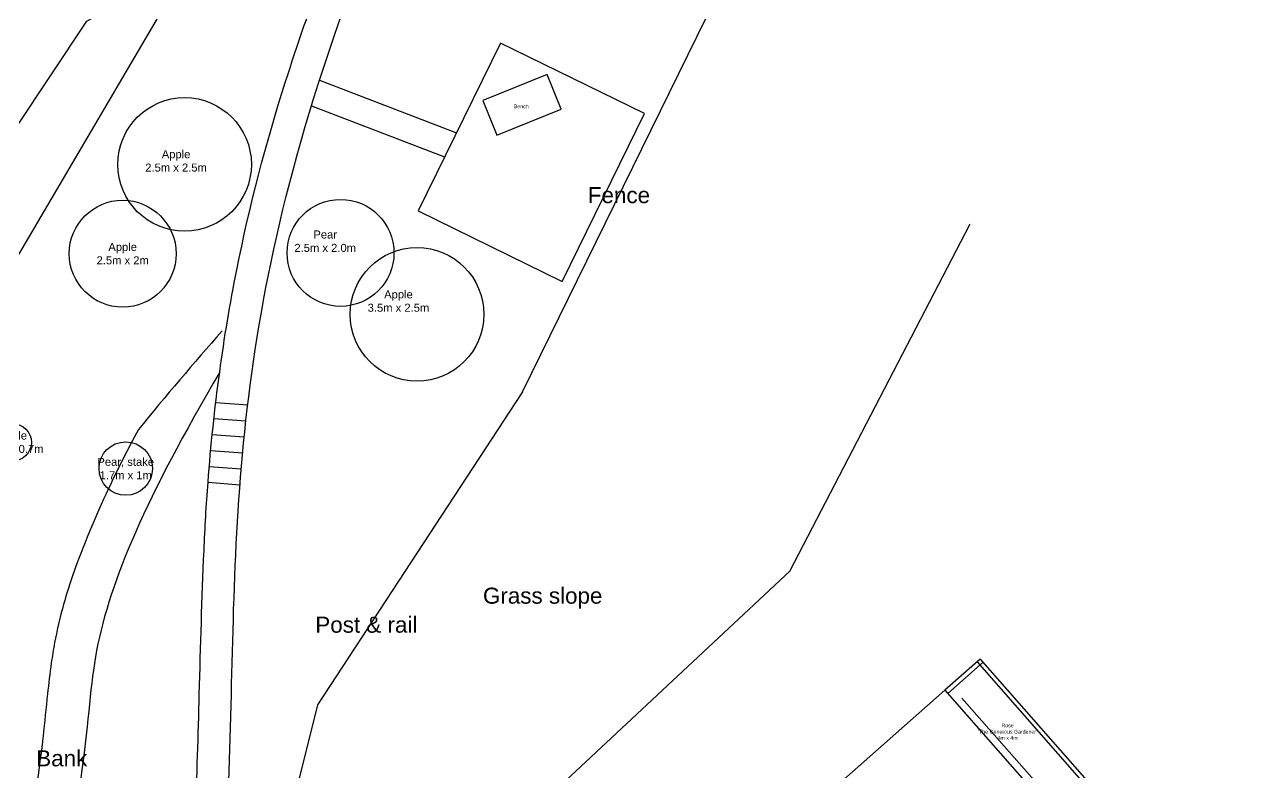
# Model space of a CAD drawing. Header units: metres. Extents: x 0 to 134, y 7 to 109.
# Drawn here: x 56.31 to 79.36, y 60.74 to 74.73 of the extents above; entities that cross this region are included whole.
import ezdxf

# ---------------------------------------------------------------- set-up
doc = ezdxf.new("R2010")
doc.units = ezdxf.units.M
for name, color, linetype, lineweight, true_color in [('Areas', 2, 'Continuous', 25, 0xffff00), ('Plant - Shrub', 3, 'Continuous', 25, 0x00ff00), ('Trees & shrubs', 3, 'Continuous', 0, 0x00ff00)]:
    doc.layers.add(name, color=color, linetype=linetype, lineweight=lineweight, true_color=true_color)
for name, color, linetype, true_color in [('Borders', 6, 'Continuous', 0xff00ff), ('Buildings', 30, 'Continuous', 0xff7f00), ('Forest Garden', 96, 'Continuous', 0x008000), ('Patio', 9, 'Continuous', 0xc0c0c0), ('Plants', 96, 'Continuous', 0x008000)]:
    doc.layers.add(name, color=color, linetype=linetype, true_color=true_color)
doc.styles.add('textstyle124', font='')
doc.styles.add('textstyle127', font='')
doc.styles.add('textstyle138', font='')
doc.styles.add('textstyle139', font='')
doc.styles.add('textstyle140', font='')
doc.styles.add('textstyle141', font='')
doc.styles.add('textstyle142', font='')
doc.styles.add('textstyle143', font='')
doc.styles.add('textstyle145', font='')
doc.styles.add('textstyle146', font='')
doc.styles.add('textstyle147', font='')
doc.styles.add('textstyle148', font='')
doc.styles.get('textstyle124').set_extended_font_data('Arial')
doc.styles.get('textstyle127').set_extended_font_data('Arial')
doc.styles.get('textstyle138').set_extended_font_data('Arial')
doc.styles.get('textstyle139').set_extended_font_data('Arial')
doc.styles.get('textstyle140').set_extended_font_data('Arial')
doc.styles.get('textstyle141').set_extended_font_data('Arial')
doc.styles.get('textstyle142').set_extended_font_data('Arial')
doc.styles.get('textstyle143').set_extended_font_data('Arial')
doc.styles.get('textstyle145').set_extended_font_data('Arial')
doc.styles.get('textstyle146').set_extended_font_data('Arial')
doc.styles.get('textstyle147').set_extended_font_data('Arial')
doc.styles.get('textstyle148').set_extended_font_data('Arial')

# ---------------------------------------------------------------- blocks, each defined once
blk = doc.blocks.new('Bench')
at = {"layer": 'Patio', "flags": 128}
blk.add_lwpolyline([(-0.65, -0.35), (0.65, -0.35), (0.65, 0.35), (-0.65, 0.35)], close=True, dxfattribs=at)

msp = doc.modelspace()

# ---------------------------------------------------------------- linework, layer by layer
at = {"layer": 'Areas', "flags": 128}
msp.add_lwpolyline([(51.433, 65.718), (57.472, 74.793), (62.701, 77.735), (63.941, 81.363), (59, 86), (29.821, 64.474), (47, 43), (55.661, 51.221), (56.338, 55.872)], close=True, dxfattribs=at)
at = {"layer": 'Borders'}
for p, q in [((65.62, 67.857), (69.233, 75.218)), ((70.625, 64.502), (74, 71)), ((63.059, 57.442), (70.625, 64.502)), ((74.188, 62.858), (73.527, 62.277)), ((74.241, 62.798), (73.58, 62.217)), ((74.128, 62.805), (79.296, 56.928)), ((74.188, 62.858), (79.356, 56.981))]:
    msp.add_line(p, q, dxfattribs=at)
at = {"layer": 'Borders', "color": 30, "true_color": 0xff7f00}
for p, q in [((65.62, 67.857), (61.786, 62.001)), ((61.786, 62.001), (59.989, 54.822))]:
    msp.add_line(p, q, dxfattribs=at)
at = {"layer": 'Buildings'}
for p, q in [((61.824, 73.691), (64.386, 72.705)), ((61.674, 73.213), (64.165, 72.255)), ((65.085, 54.837), (73.527, 62.277)), ((73.527, 62.277), (78.695, 56.4))]:
    msp.add_line(p, q, dxfattribs=at)
at = {"layer": 'Buildings', "flags": 128}
msp.add_lwpolyline([(66.362, 69.922), (67.904, 73.064), (65.211, 74.386), (63.669, 71.244)], close=True, dxfattribs=at)
at = {"layer": 'Forest Garden'}
for p, q in [((59.883, 67.659), (60.48, 67.613)), ((59.848, 67.361), (60.446, 67.315)), ((59.817, 67.063), (60.415, 67.017)), ((59.788, 66.764), (60.386, 66.719)), ((59.761, 66.465), (60.359, 66.42)), ((59.737, 66.166), (60.335, 66.121))]:
    msp.add_line(p, q, dxfattribs=at)
at = {"layer": 'Forest Garden', "flags": 128}
for points in [[(56.549, 48.491, 0.036783), (58.016, 51.757, 0.037831), (58.953, 55.105, 0.01628), (59.222, 56.723, 0.01409), (59.42, 58.619, 0.008185), (59.497, 59.904, 0.004632), (59.574, 62.203, -0.004102), (59.662, 64.888, -0.008719), (59.737, 66.166, -0.014672), (59.955, 68.229, -0.015742), (60.275, 70.141, -0.028011), (61.188, 73.663, -0.023214), (62.709, 77.754)], [(60, 69, 0.008922), (58.433, 67.152, 0.012503), (57.877, 66.052, 0.026289), (57.203, 64.418, 0.037787), (56.867, 63.17, 0.012613), (56.804, 62.783, 0.007966), (56.734, 62.206, -0.000379), (56.649, 61.412, -0.002728), (56.638, 61.311, -0.008812), (56.524, 60.473, -0.00814), (56.369, 59.566, -0.010357), (56.102, 58.668, -0.007637), (55.615, 57.39)]]:
    msp.add_lwpolyline(points, format="xyb", dxfattribs=at)
at = {"layer": 'Forest Garden', "color": 56, "true_color": 0x808000}
for centre, radius in [((59.298, 72.114), 1.25), ((62.217, 70.459), 1), ((58.14, 70.444), 1), ((63.649, 69.309), 1.25), ((56.082, 66.914), 0.35), ((58.197, 66.424), 0.5)]:
    msp.add_circle(centre, radius, dxfattribs=at)
at = {"layer": 'Forest Garden'}
for points in [[(57.077, 48.206), (59.906, 53.439), (60.231, 62.342), (60.329, 70.629), (63.261, 77.519)], [(59.955, 68.229), (58.586, 65.889), (57.218, 62.781), (57.589, 60.631), (56.338, 55.872)]]:
    msp.add_open_spline(points, degree=3, dxfattribs=at)
at = {"layer": 'Plant - Shrub'}
msp.add_line((43, 48), (63, 82), dxfattribs=at)
at = {"layer": 'Plants'}
msp.add_line((76.495, 59.131), (73.846, 62.128), dxfattribs=at)

# ---------------------------------------------------------------- block references
at = {"layer": 'Trees & shrubs', "rotation": 22}
msp.add_blockref('Bench', (65.611, 73.229), dxfattribs=at)

# ---------------------------------------------------------------- texts
at = {"layer": 'Forest Garden', "char_height": 0.3, "attachment_point": 5}
for s, insert, style in [('Fence', (67.427, 71.538), 'textstyle148'), ('Grass slope', (66, 64), 'textstyle145'), ('Post & rail', (62.7, 63.5), 'textstyle146'), ('Bank', (57, 61), 'textstyle147')]:
    msp.add_mtext(s, dxfattribs=dict(at, insert=insert, style=style))
at = {"layer": 'Plants', "color": 30, "true_color": 0xff7f00, "insert": (74.7, 61.5), "char_height": 0.07, "attachment_point": 5, "style": 'textstyle124'}
msp.add_mtext("Rose\\P'The Generous Gardener'\\P4m x 4m", dxfattribs=at)
at = {"layer": 'Trees & shrubs', "color": 30, "true_color": 0xff7f00, "attachment_point": 5}
for s, insert, char_height, style in [('Bench', (65.6, 73.2), 0.07, 'textstyle127'), ('Apple\\P2.5m x 2.5m', (59.139, 72.179), 0.15, 'textstyle138'), ('Pear\\P2.5m x 2.0m', (61.93, 70.677), 0.15, 'textstyle141'), ('Apple\\P2.5m x 2m', (58.14, 70.444), 0.15, 'textstyle139'), ('Apple\\P3.5m x 2.5m', (63.301, 69.557), 0.15, 'textstyle140'), ('Apple\\P1.5m x 0.7m', (56.082, 66.915), 0.15, 'textstyle142'), ('Pear, stake\\P1.7m x 1m', (58.197, 66.424), 0.15, 'textstyle143')]:
    msp.add_mtext(s, dxfattribs=dict(at, insert=insert, char_height=char_height, style=style))

doc.saveas('drawing.dxf')
